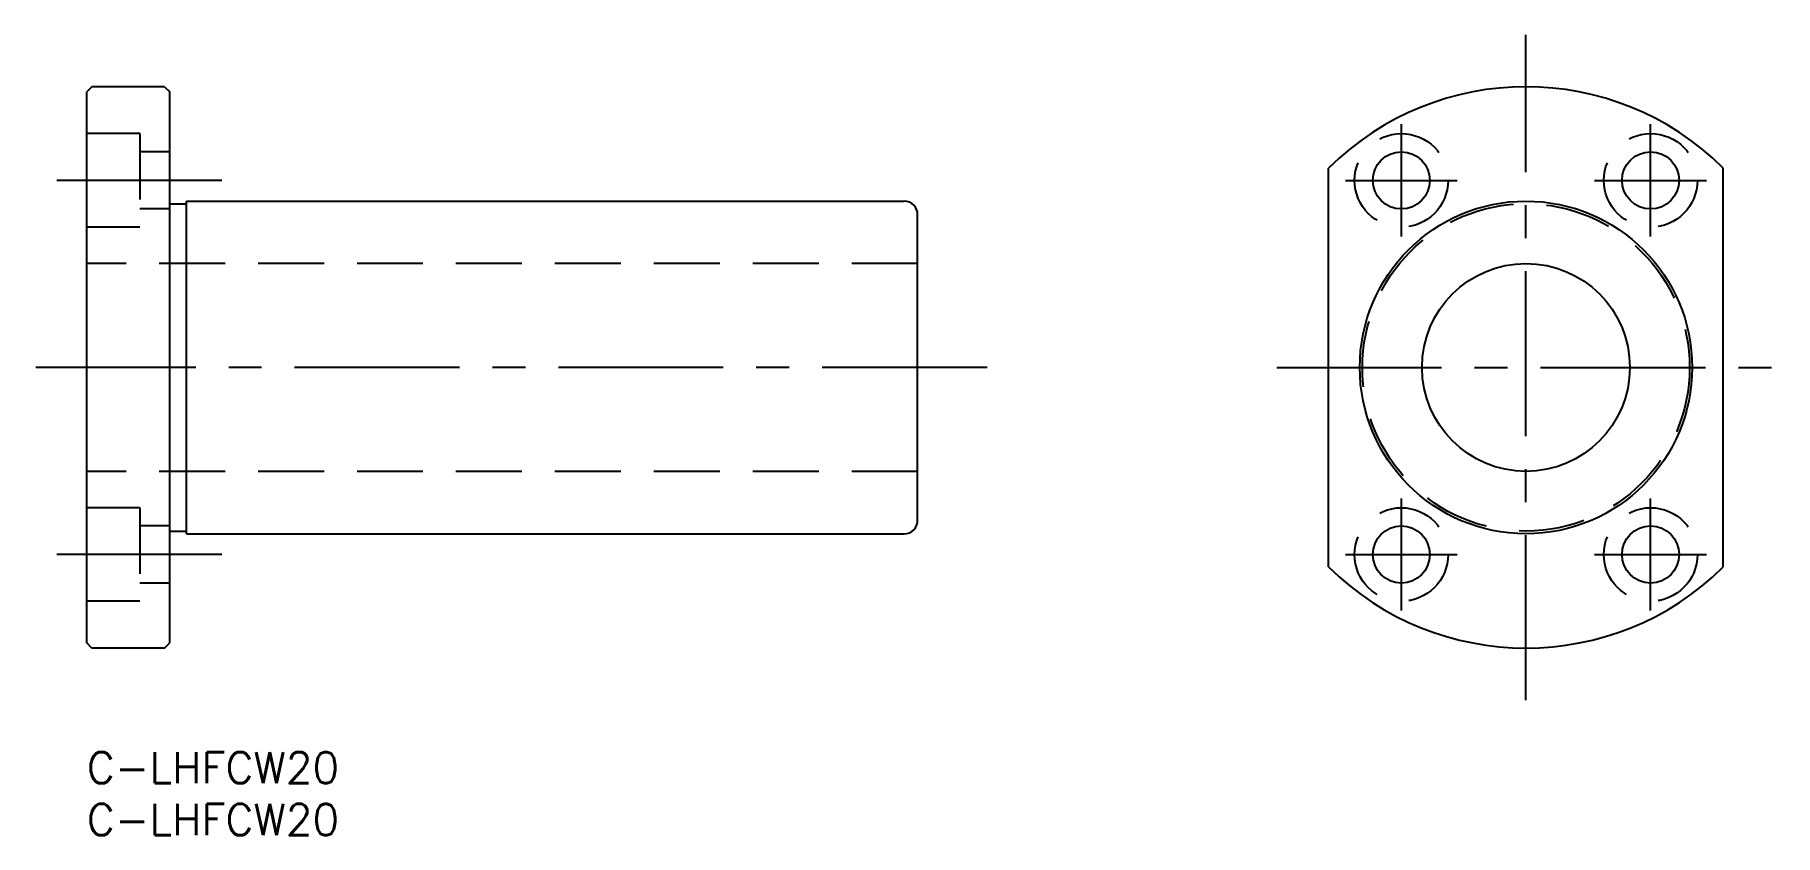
# Model space of a CAD drawing. Extents: x -5 to 163, y -8 to 69.
import ezdxf

# ---------------------------------------------------------------- set-up
doc = ezdxf.new("R2010")
doc.units = 0
doc.header["$LTSCALE"] = 0.5
doc.linetypes.add('CENTER', pattern=[50.8, 31.75, -6.35, 6.35, -6.35])
doc.linetypes.add('DASHED', pattern=[19.05, 12.7, -6.35])
for name, color, linetype in [('MSM_CENTER', 1, 'CENTER'), ('MSM_CONTINUOUS', 7, 'CONTINUOUS'), ('MSM_DASHED', 4, 'DASHED'), ('MSM_PART_NUMBER', 7, 'CONTINUOUS')]:
    doc.layers.add(name, color=color, linetype=linetype)
doc.styles.get("Standard").update_dxf_attribs({"font": 'txt.shx', "height": 3, "bigfont": 'bigfont.shx'})

# ---------------------------------------------------------------- blocks, each defined once
blk = doc.blocks.new('*U26')
at = {"layer": 'MSM_PART_NUMBER'}
blk.add_text('C-LHFCW20', height=3, dxfattribs=at).set_placement((0, -3))
blk = doc.blocks.new('*U27')
at = {"layer": 'MSM_PART_NUMBER'}
blk.add_text('C-LHFCW20', height=3, dxfattribs=at).set_placement((0, -8))

msp = doc.modelspace()

# ---------------------------------------------------------------- linework, layer by layer
at = {"layer": 'MSM_CENTER'}
for p, q in [((138.57, 5), (138.57, 69)), ((126.57, 49.61), (126.57, 60.39)), ((150.57, 49.61), (150.57, 60.39)), ((13, 55), (-5, 55)), ((121.18, 55), (131.95, 55)), ((145.18, 55), (155.95, 55)), ((86.69, 37), (-4.9, 37)), ((114.57, 37), (162.57, 37)), ((126.57, 13.61), (126.57, 24.39)), ((150.57, 13.61), (150.57, 24.39)), ((13, 19), (-5, 19)), ((121.18, 19), (131.95, 19)), ((145.18, 19), (155.95, 19))]:
    msp.add_line(p, q, dxfattribs=at)
at = {"layer": 'MSM_CONTINUOUS'}
for p, q in [((0.5, 64), (0, 63.5)), ((7.5, 64), (0.5, 64)), ((7.5, 64), (8, 63.5)), ((0, 10.5), (0, 63.5)), ((8, 10.5), (8, 63.5)), ((119.57, 17.82), (119.57, 56.18)), ((157.57, 17.82), (157.57, 56.18)), ((8, 52.75), (9.6, 52.75)), ((9.6, 53), (78.7, 53)), ((9.6, 21), (9.6, 53)), ((80, 22.3), (80, 51.7)), ((8, 21.25), (9.6, 21.25)), ((9.6, 21), (78.7, 21)), ((0.5, 10), (0, 10.5)), ((7.5, 10), (8, 10.5)), ((7.5, 10), (0.5, 10))]:
    msp.add_line(p, q, dxfattribs=at)
for centre, radius in [((126.57, 55), 2.75), ((150.57, 55), 2.75), ((138.57, 37), 16), ((138.57, 37), 10), ((126.57, 19), 2.75), ((150.57, 19), 2.75)]:
    msp.add_circle(centre, radius, dxfattribs=at)
for centre, radius, start, end in [((138.57, 37), 27, 45.2751, 134.7249), ((78.7, 51.7), 1.3, 0, 90), ((78.7, 22.3), 1.3, 270, 0), ((138.57, 37), 27, 225.2751, 314.7249)]:
    msp.add_arc(centre, radius, start, end, dxfattribs=at)
at = {"layer": 'MSM_DASHED'}
for p, q in [((5.1, 59.5), (0, 59.5)), ((5.1, 59.5), (5.1, 50.5)), ((8, 57.75), (5.1, 57.75)), ((8, 52.25), (5.1, 52.25)), ((5.1, 50.5), (0, 50.5)), ((80, 47), (0, 47)), ((80, 27), (0, 27)), ((5.1, 23.5), (0, 23.5)), ((5.1, 23.5), (5.1, 14.5)), ((8, 21.75), (5.1, 21.75)), ((8, 16.25), (5.1, 16.25)), ((5.1, 14.5), (0, 14.5))]:
    msp.add_line(p, q, dxfattribs=at)
for centre, radius in [((126.57, 55), 4.5), ((150.57, 55), 4.5), ((138.57, 37), 15.75), ((126.57, 19), 4.5), ((150.57, 19), 4.5)]:
    msp.add_circle(centre, radius, dxfattribs=at)

# ---------------------------------------------------------------- block references
at = {"layer": 'MSM_CONTINUOUS'}
for name in ['*U26', '*U27']:
    msp.add_blockref(name, (0, 0), dxfattribs=at)

doc.saveas('drawing.dxf')
